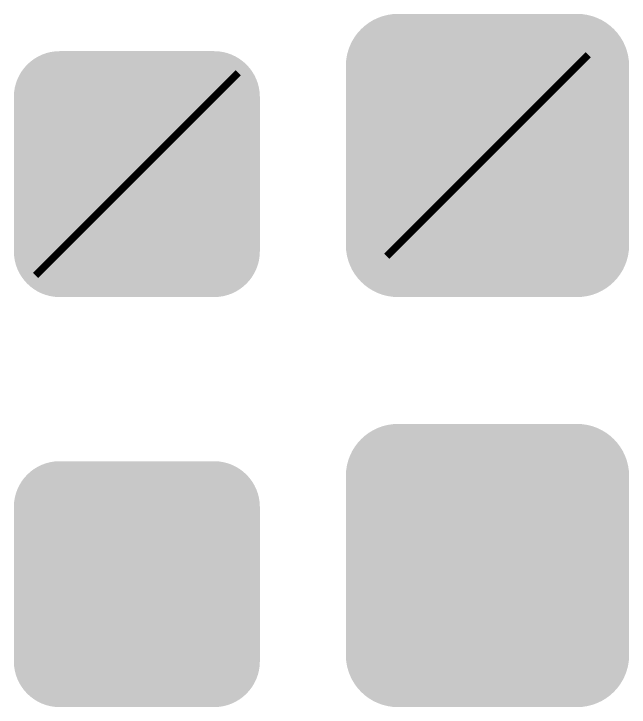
# Model space of a CAD drawing. Header units: millimetres. Extents: x 5277 to 6029, y 2052 to 2709.
# Drawn here: x 5871 to 5887.5, y 2535.63 to 2554.23 of the extents above; entities that cross this region are included whole.
import ezdxf

# ---------------------------------------------------------------- set-up
doc = ezdxf.new("R2010")
doc.units = ezdxf.units.MM
doc.layers.add('PublicTransportStops', color=7, linetype='CONTINUOUS', true_color=0x000000)

# ---------------------------------------------------------------- blocks, each defined once
blk = doc.blocks.new('602031104_ликв_мз')
at = {"layer": 'PublicTransportStops', "linetype": 'Continuous'}
h = blk.add_hatch(color=256, dxfattribs=at)
edge = h.paths.add_edge_path()
edge.add_spline(control_points=[(0, 0), (0, 0.675), (0.55, 1.225), (1.225, 1.225)], knot_values=[-1, -1, -1, -1, 0, 0, 0, 0], degree=3, periodic=0)
edge.add_line((1.225, 1.225), (5.372, 1.225))
edge.add_spline(control_points=[(5.372, 1.225), (6.047, 1.225), (6.598, 0.675), (6.598, 0)], knot_values=[-1, -1, -1, -1, 0, 0, 0, 0], degree=3, periodic=0)
edge.add_line((6.598, 0), (6.598, -4.147))
edge.add_spline(control_points=[(6.598, -4.147), (6.598, -4.822), (6.047, -5.372), (5.372, -5.372)], knot_values=[-1, -1, -1, -1, 0, 0, 0, 0], degree=3, periodic=0)
edge.add_line((5.372, -5.372), (1.225, -5.372))
edge.add_spline(control_points=[(1.225, -5.372), (0.55, -5.372), (0, -4.822), (0, -4.147)], knot_values=[-1, -1, -1, -1, 0, 0, 0, 0], degree=3, periodic=0)
edge.add_line((0, -4.147), (0, 0))
edge = h.paths.add_edge_path(flags=16)
edge.add_spline(control_points=[(0.313, -4.147), (0.313, -4.652), (0.72, -5.059), (1.225, -5.059)], knot_values=[-1, -1, -1, -1, 0, 0, 0, 0], degree=3, periodic=0)
edge.add_line((1.225, -5.059), (5.372, -5.059))
edge.add_spline(control_points=[(5.372, -5.059), (5.878, -5.059), (6.285, -4.652), (6.285, -4.147)], knot_values=[-1, -1, -1, -1, 0, 0, 0, 0], degree=3, periodic=0)
edge.add_line((6.285, -4.147), (6.285, 0))
edge.add_spline(control_points=[(6.285, 0), (6.285, 0.505), (5.878, 0.912), (5.372, 0.912)], knot_values=[-1, -1, -1, -1, 0, 0, 0, 0], degree=3, periodic=0)
edge.add_line((5.372, 0.912), (1.225, 0.912))
edge.add_spline(control_points=[(1.225, 0.912), (0.72, 0.912), (0.313, 0.505), (0.313, 0)], knot_values=[-1, -1, -1, -1, 0, 0, 0, 0], degree=3, periodic=0)
edge.add_line((0.313, 0), (0.313, -4.147))
at = {"layer": 'PublicTransportStops', "linetype": 'Continuous', "true_color": 0xffffff}
h = blk.add_hatch(color=7, dxfattribs=at)
edge = h.paths.add_edge_path()
edge.add_line((0.313, 0), (0.313, -4.147))
edge.add_spline(control_points=[(0.313, -4.147), (0.313, -4.652), (0.72, -5.059), (1.225, -5.059)], knot_values=[-1, -1, -1, -1, 0, 0, 0, 0], degree=3, periodic=0)
edge.add_line((1.225, -5.059), (5.372, -5.059))
edge.add_spline(control_points=[(5.372, -5.059), (5.878, -5.059), (6.285, -4.652), (6.285, -4.147)], knot_values=[-1, -1, -1, -1, 0, 0, 0, 0], degree=3, periodic=0)
edge.add_line((6.285, -4.147), (6.285, 0))
edge.add_spline(control_points=[(6.285, 0), (6.285, 0.505), (5.878, 0.912), (5.372, 0.912)], knot_values=[-1, -1, -1, -1, 0, 0, 0, 0], degree=3, periodic=0)
edge.add_line((5.372, 0.912), (1.225, 0.912))
edge.add_spline(control_points=[(1.225, 0.912), (0.72, 0.912), (0.313, 0.505), (0.313, 0)], knot_values=[-1, -1, -1, -1, 0, 0, 0, 0], degree=3, periodic=0)
at = {"layer": 'PublicTransportStops', "linetype": 'Continuous'}
h = blk.add_hatch(color=256, dxfattribs=at)
h.paths.add_polyline_path([(1.082, -1.153), (1.924, -0.648), (3.21, 0.126), (4.637, -0.594), (4.61, -2.183), (2.463, -3.469), (1.049, -2.749)])
h.paths.add_polyline_path([(1.89, -0.897), (2.523, -1.961), (3.277, -1.503), (2.644, -0.446)], flags=16)
h.paths.add_polyline_path([(2.88, -0.305), (3.513, -1.362), (4.449, -0.803), (3.25, -0.083)], flags=16)
h.paths.add_polyline_path([(1.284, -1.261), (1.358, -2.661), (2.288, -2.096), (1.655, -1.039)], flags=16)
h.paths.add_polyline_path([(2.193, -4.102), (5.485, -2.123), (5.613, -2.331), (2.321, -4.311)])
at = {"layer": 'PublicTransportStops', "color": 1, "linetype": 'Continuous', "true_color": 0xff0000, "const_width": 0.2}
blk.add_lwpolyline([(0.58, -4.793), (6.018, 0.646)], dxfattribs=at)
blk = doc.blocks.new('602031104_ликв_рз')
at = {"layer": 'PublicTransportStops', "linetype": 'Continuous'}
h = blk.add_hatch(color=256, dxfattribs=at)
edge = h.paths.add_edge_path()
edge.add_spline(control_points=[(-0.095, -0.169), (-0.095, 0.599), (0.531, 1.225), (1.3, 1.225)], knot_values=[-1, -1, -1, -1, 0, 0, 0, 0], degree=3, periodic=0)
edge.add_line((1.3, 1.225), (6.108, 1.225))
edge.add_spline(control_points=[(6.108, 1.225), (6.877, 1.225), (7.503, 0.599), (7.503, -0.169)], knot_values=[-1, -1, -1, -1, 0, 0, 0, 0], degree=3, periodic=0)
edge.add_line((7.503, -0.169), (7.503, -4.978))
edge.add_spline(control_points=[(7.503, -4.978), (7.503, -5.747), (6.877, -6.372), (6.108, -6.372)], knot_values=[-1, -1, -1, -1, 0, 0, 0, 0], degree=3, periodic=0)
edge.add_line((6.108, -6.372), (1.3, -6.372))
edge.add_spline(control_points=[(1.3, -6.372), (0.531, -6.372), (-0.095, -5.747), (-0.095, -4.978)], knot_values=[-1, -1, -1, -1, 0, 0, 0, 0], degree=3, periodic=0)
edge.add_line((-0.095, -4.978), (-0.095, -0.169))
edge = h.paths.add_edge_path(flags=16)
edge.add_spline(control_points=[(0.218, -4.978), (0.218, -5.577), (0.701, -6.059), (1.3, -6.059)], knot_values=[-1, -1, -1, -1, 0, 0, 0, 0], degree=3, periodic=0)
edge.add_line((1.3, -6.059), (6.108, -6.059))
edge.add_spline(control_points=[(6.108, -6.059), (6.707, -6.059), (7.19, -5.577), (7.19, -4.978)], knot_values=[-1, -1, -1, -1, 0, 0, 0, 0], degree=3, periodic=0)
edge.add_line((7.19, -4.978), (7.19, -0.169))
edge.add_spline(control_points=[(7.19, -0.169), (7.19, 0.43), (6.707, 0.912), (6.108, 0.912)], knot_values=[-1, -1, -1, -1, 0, 0, 0, 0], degree=3, periodic=0)
edge.add_line((6.108, 0.912), (1.3, 0.912))
edge.add_spline(control_points=[(1.3, 0.912), (0.701, 0.912), (0.218, 0.43), (0.218, -0.169)], knot_values=[-1, -1, -1, -1, 0, 0, 0, 0], degree=3, periodic=0)
edge.add_line((0.218, -0.169), (0.218, -4.978))
at = {"layer": 'PublicTransportStops', "linetype": 'Continuous', "true_color": 0xffffff}
h = blk.add_hatch(color=7, dxfattribs=at)
edge = h.paths.add_edge_path()
edge.add_spline(control_points=[(0.218, -4.978), (0.218, -5.577), (0.701, -6.059), (1.3, -6.059)], knot_values=[-1, -1, -1, -1, 0, 0, 0, 0], degree=3, periodic=0)
edge.add_line((1.3, -6.059), (6.108, -6.059))
edge.add_spline(control_points=[(6.108, -6.059), (6.707, -6.059), (7.19, -5.577), (7.19, -4.978)], knot_values=[-1, -1, -1, -1, 0, 0, 0, 0], degree=3, periodic=0)
edge.add_line((7.19, -4.978), (7.19, -0.169))
edge.add_spline(control_points=[(7.19, -0.169), (7.19, 0.43), (6.707, 0.912), (6.108, 0.912)], knot_values=[-1, -1, -1, -1, 0, 0, 0, 0], degree=3, periodic=0)
edge.add_line((6.108, 0.912), (1.3, 0.912))
edge.add_spline(control_points=[(1.3, 0.912), (0.701, 0.912), (0.218, 0.43), (0.218, -0.169)], knot_values=[-1, -1, -1, -1, 0, 0, 0, 0], degree=3, periodic=0)
edge.add_line((0.218, -0.169), (0.218, -4.978))
at = {"layer": 'PublicTransportStops', "linetype": 'Continuous'}
h = blk.add_hatch(color=256, dxfattribs=at)
edge = h.paths.add_edge_path()
edge.add_line((0.426, -0.513), (0.426, -4.634))
edge.add_spline(control_points=[(0.426, -4.634), (0.426, -5.305), (0.973, -5.852), (1.644, -5.852)], knot_values=[0, 0, 0, 0, 1, 1, 1, 1], degree=3, periodic=0)
edge.add_line((1.644, -5.852), (5.765, -5.852))
edge.add_spline(control_points=[(5.765, -5.852), (6.435, -5.852), (6.983, -5.305), (6.983, -4.634)], knot_values=[0, 0, 0, 0, 1, 1, 1, 1], degree=3, periodic=0)
edge.add_line((6.983, -4.634), (6.983, -0.513))
edge.add_spline(control_points=[(6.983, -0.513), (6.983, 0.158), (6.435, 0.705), (5.765, 0.705)], knot_values=[0, 0, 0, 0, 1, 1, 1, 1], degree=3, periodic=0)
edge.add_line((5.765, 0.705), (1.644, 0.705))
edge.add_spline(control_points=[(1.644, 0.705), (0.973, 0.705), (0.426, 0.158), (0.426, -0.513)], knot_values=[0, 0, 0, 0, 1, 1, 1, 1], degree=3, periodic=0)
edge = h.paths.add_edge_path(flags=16)
edge.add_spline(control_points=[(0.737, -4.634), (0.737, -5.136), (1.142, -5.541), (1.644, -5.541)], knot_values=[-1, -1, -1, -1, 0, 0, 0, 0], degree=3, periodic=0)
edge.add_line((1.644, -5.541), (5.765, -5.541))
edge.add_spline(control_points=[(5.765, -5.541), (6.267, -5.541), (6.671, -5.136), (6.671, -4.634)], knot_values=[-1, -1, -1, -1, 0, 0, 0, 0], degree=3, periodic=0)
edge.add_line((6.671, -4.634), (6.671, -0.513))
edge.add_spline(control_points=[(6.671, -0.513), (6.671, -0.011), (6.267, 0.394), (5.765, 0.394)], knot_values=[-1, -1, -1, -1, 0, 0, 0, 0], degree=3, periodic=0)
edge.add_line((5.765, 0.394), (1.644, 0.394))
edge.add_spline(control_points=[(1.644, 0.394), (1.142, 0.394), (0.737, -0.011), (0.737, -0.513)], knot_values=[-1, -1, -1, -1, 0, 0, 0, 0], degree=3, periodic=0)
edge.add_line((0.737, -0.513), (0.737, -4.634))
h = blk.add_hatch(color=256, dxfattribs=at)
h.paths.add_polyline_path([(1.469, -1.666), (2.311, -1.161), (3.596, -0.387), (5.024, -1.107), (4.997, -2.696), (2.849, -3.982), (1.435, -3.262)])
h.paths.add_polyline_path([(2.277, -1.41), (2.91, -2.474), (3.664, -2.016), (3.031, -0.959)], flags=16)
h.paths.add_polyline_path([(3.267, -0.818), (3.899, -1.875), (4.835, -1.316), (3.637, -0.596)], flags=16)
h.paths.add_polyline_path([(1.671, -1.774), (1.745, -3.174), (2.674, -2.609), (2.041, -1.552)], flags=16)
h.paths.add_polyline_path([(2.58, -4.615), (5.872, -2.636), (6, -2.844), (2.708, -4.823)])
at = {"layer": 'PublicTransportStops', "color": 1, "linetype": 'Continuous', "true_color": 0xff0000, "const_width": 0.2}
blk.add_lwpolyline([(1.002, -5.276), (6.406, 0.129)], dxfattribs=at)
blk = doc.blocks.new('602031105_сущ_мз')
at = {"layer": 'PublicTransportStops', "linetype": 'Continuous'}
h = blk.add_hatch(color=256, dxfattribs=at)
edge = h.paths.add_edge_path()
edge.add_spline(control_points=[(0, 0), (0, 0.675), (0.55, 1.225), (1.225, 1.225)], knot_values=[-1, -1, -1, -1, 0, 0, 0, 0], degree=3, periodic=0)
edge.add_line((1.225, 1.225), (5.372, 1.225))
edge.add_spline(control_points=[(5.372, 1.225), (6.047, 1.225), (6.598, 0.675), (6.598, 0)], knot_values=[-1, -1, -1, -1, 0, 0, 0, 0], degree=3, periodic=0)
edge.add_line((6.598, 0), (6.598, -4.147))
edge.add_spline(control_points=[(6.598, -4.147), (6.598, -4.822), (6.047, -5.372), (5.372, -5.372)], knot_values=[-1, -1, -1, -1, 0, 0, 0, 0], degree=3, periodic=0)
edge.add_line((5.372, -5.372), (1.225, -5.372))
edge.add_spline(control_points=[(1.225, -5.372), (0.55, -5.372), (0, -4.822), (0, -4.147)], knot_values=[-1, -1, -1, -1, 0, 0, 0, 0], degree=3, periodic=0)
edge.add_line((0, -4.147), (0, 0))
edge = h.paths.add_edge_path(flags=16)
edge.add_spline(control_points=[(0.313, -4.147), (0.313, -4.652), (0.72, -5.059), (1.225, -5.059)], knot_values=[-1, -1, -1, -1, 0, 0, 0, 0], degree=3, periodic=0)
edge.add_line((1.225, -5.059), (5.372, -5.059))
edge.add_spline(control_points=[(5.372, -5.059), (5.878, -5.059), (6.285, -4.652), (6.285, -4.147)], knot_values=[-1, -1, -1, -1, 0, 0, 0, 0], degree=3, periodic=0)
edge.add_line((6.285, -4.147), (6.285, 0))
edge.add_spline(control_points=[(6.285, 0), (6.285, 0.505), (5.878, 0.912), (5.372, 0.912)], knot_values=[-1, -1, -1, -1, 0, 0, 0, 0], degree=3, periodic=0)
edge.add_line((5.372, 0.912), (1.225, 0.912))
edge.add_spline(control_points=[(1.225, 0.912), (0.72, 0.912), (0.313, 0.505), (0.313, 0)], knot_values=[-1, -1, -1, -1, 0, 0, 0, 0], degree=3, periodic=0)
edge.add_line((0.313, 0), (0.313, -4.147))
at = {"layer": 'PublicTransportStops', "linetype": 'Continuous', "true_color": 0xffffff}
h = blk.add_hatch(color=7, dxfattribs=at)
edge = h.paths.add_edge_path()
edge.add_line((0.313, 0), (0.313, -4.147))
edge.add_spline(control_points=[(0.313, -4.147), (0.313, -4.652), (0.72, -5.059), (1.225, -5.059)], knot_values=[-1, -1, -1, -1, 0, 0, 0, 0], degree=3, periodic=0)
edge.add_line((1.225, -5.059), (5.372, -5.059))
edge.add_spline(control_points=[(5.372, -5.059), (5.878, -5.059), (6.285, -4.652), (6.285, -4.147)], knot_values=[-1, -1, -1, -1, 0, 0, 0, 0], degree=3, periodic=0)
edge.add_line((6.285, -4.147), (6.285, 0))
edge.add_spline(control_points=[(6.285, 0), (6.285, 0.505), (5.878, 0.912), (5.372, 0.912)], knot_values=[-1, -1, -1, -1, 0, 0, 0, 0], degree=3, periodic=0)
edge.add_line((5.372, 0.912), (1.225, 0.912))
edge.add_spline(control_points=[(1.225, 0.912), (0.72, 0.912), (0.313, 0.505), (0.313, 0)], knot_values=[-1, -1, -1, -1, 0, 0, 0, 0], degree=3, periodic=0)
at = {"layer": 'PublicTransportStops', "linetype": 'Continuous'}
h = blk.add_hatch(color=256, dxfattribs=at)
h.paths.add_polyline_path([(5.56, 0.585), (5.607, 0.42), (3.636, -0.161), (3.698, -0.232), (3.773, -0.35), (3.785, -0.397), (3.793, -0.444), (3.801, -0.511), (3.801, -0.53), (3.801, -0.621), (3.749, -0.813), (3.698, -0.915), (3.612, -1.092), (3.522, -1.277), (3.518, -1.284), (3.514, -1.304), (3.51, -1.387), (3.51, -1.449), (3.51, -1.457), (4.35, -1.457), (4.35, -1.826), (4.562, -1.826), (5.434, -3.209), (4.578, -4.583), (2.018, -4.583), (1.162, -3.209), (2.033, -1.826), (2.245, -1.826), (2.245, -1.457), (3.329, -1.457), (3.329, -1.445), (3.329, -1.434), (3.329, -1.367), (3.337, -1.273), (3.345, -1.245), (3.353, -1.214), (3.376, -1.147), (3.392, -1.112), (3.408, -1.076), (3.445, -1), (3.467, -0.958), (3.488, -0.917), (3.522, -0.856), (3.533, -0.837), (3.577, -0.742), (3.62, -0.593), (3.62, -0.538), (3.62, -0.503), (3.616, -0.452), (3.612, -0.436), (3.608, -0.417), (3.553, -0.338), (3.502, -0.279), (3.494, -0.271), (3.479, -0.254), (3.471, -0.244), (3.463, -0.234), (3.451, -0.22), (3.447, -0.216), (1.052, -0.923), (1.004, -0.75)])
h.paths.add_polyline_path([(2.143, -2.031), (1.476, -3.287), (2.591, -3.287), (2.591, -2.031)], flags=16)
h.paths.add_polyline_path([(4.044, -2.031), (4.044, -3.287), (5.159, -3.287), (4.492, -2.031)], flags=16)
h.paths.add_polyline_path([(2.866, -2.031), (2.866, -3.287), (3.769, -3.287), (3.769, -2.031)], flags=16)
blk = doc.blocks.new('602031105_сущ_рз')
at = {"layer": 'PublicTransportStops', "linetype": 'Continuous'}
h = blk.add_hatch(color=256, dxfattribs=at)
edge = h.paths.add_edge_path()
edge.add_spline(control_points=[(-0.095, -0.169), (-0.095, 0.599), (0.531, 1.225), (1.3, 1.225)], knot_values=[-1, -1, -1, -1, 0, 0, 0, 0], degree=3, periodic=0)
edge.add_line((1.3, 1.225), (6.108, 1.225))
edge.add_spline(control_points=[(6.108, 1.225), (6.877, 1.225), (7.503, 0.599), (7.503, -0.169)], knot_values=[-1, -1, -1, -1, 0, 0, 0, 0], degree=3, periodic=0)
edge.add_line((7.503, -0.169), (7.503, -4.978))
edge.add_spline(control_points=[(7.503, -4.978), (7.503, -5.747), (6.877, -6.372), (6.108, -6.372)], knot_values=[-1, -1, -1, -1, 0, 0, 0, 0], degree=3, periodic=0)
edge.add_line((6.108, -6.372), (1.3, -6.372))
edge.add_spline(control_points=[(1.3, -6.372), (0.531, -6.372), (-0.095, -5.747), (-0.095, -4.978)], knot_values=[-1, -1, -1, -1, 0, 0, 0, 0], degree=3, periodic=0)
edge.add_line((-0.095, -4.978), (-0.095, -0.169))
edge = h.paths.add_edge_path(flags=16)
edge.add_spline(control_points=[(0.218, -4.978), (0.218, -5.577), (0.701, -6.059), (1.3, -6.059)], knot_values=[-1, -1, -1, -1, 0, 0, 0, 0], degree=3, periodic=0)
edge.add_line((1.3, -6.059), (6.108, -6.059))
edge.add_spline(control_points=[(6.108, -6.059), (6.707, -6.059), (7.19, -5.577), (7.19, -4.978)], knot_values=[-1, -1, -1, -1, 0, 0, 0, 0], degree=3, periodic=0)
edge.add_line((7.19, -4.978), (7.19, -0.169))
edge.add_spline(control_points=[(7.19, -0.169), (7.19, 0.43), (6.707, 0.912), (6.108, 0.912)], knot_values=[-1, -1, -1, -1, 0, 0, 0, 0], degree=3, periodic=0)
edge.add_line((6.108, 0.912), (1.3, 0.912))
edge.add_spline(control_points=[(1.3, 0.912), (0.701, 0.912), (0.218, 0.43), (0.218, -0.169)], knot_values=[-1, -1, -1, -1, 0, 0, 0, 0], degree=3, periodic=0)
edge.add_line((0.218, -0.169), (0.218, -4.978))
at = {"layer": 'PublicTransportStops', "linetype": 'Continuous', "true_color": 0xffffff}
h = blk.add_hatch(color=7, dxfattribs=at)
edge = h.paths.add_edge_path()
edge.add_spline(control_points=[(0.218, -4.978), (0.218, -5.577), (0.701, -6.059), (1.3, -6.059)], knot_values=[-1, -1, -1, -1, 0, 0, 0, 0], degree=3, periodic=0)
edge.add_line((1.3, -6.059), (6.108, -6.059))
edge.add_spline(control_points=[(6.108, -6.059), (6.707, -6.059), (7.19, -5.577), (7.19, -4.978)], knot_values=[-1, -1, -1, -1, 0, 0, 0, 0], degree=3, periodic=0)
edge.add_line((7.19, -4.978), (7.19, -0.169))
edge.add_spline(control_points=[(7.19, -0.169), (7.19, 0.43), (6.707, 0.912), (6.108, 0.912)], knot_values=[-1, -1, -1, -1, 0, 0, 0, 0], degree=3, periodic=0)
edge.add_line((6.108, 0.912), (1.3, 0.912))
edge.add_spline(control_points=[(1.3, 0.912), (0.701, 0.912), (0.218, 0.43), (0.218, -0.169)], knot_values=[-1, -1, -1, -1, 0, 0, 0, 0], degree=3, periodic=0)
edge.add_line((0.218, -0.169), (0.218, -4.978))
at = {"layer": 'PublicTransportStops', "linetype": 'Continuous'}
h = blk.add_hatch(color=256, dxfattribs=at)
edge = h.paths.add_edge_path()
edge.add_line((0.426, -0.513), (0.426, -4.634))
edge.add_spline(control_points=[(0.426, -4.634), (0.426, -5.305), (0.973, -5.852), (1.644, -5.852)], knot_values=[0, 0, 0, 0, 1, 1, 1, 1], degree=3, periodic=0)
edge.add_line((1.644, -5.852), (5.765, -5.852))
edge.add_spline(control_points=[(5.765, -5.852), (6.435, -5.852), (6.983, -5.305), (6.983, -4.634)], knot_values=[0, 0, 0, 0, 1, 1, 1, 1], degree=3, periodic=0)
edge.add_line((6.983, -4.634), (6.983, -0.513))
edge.add_spline(control_points=[(6.983, -0.513), (6.983, 0.158), (6.435, 0.705), (5.765, 0.705)], knot_values=[0, 0, 0, 0, 1, 1, 1, 1], degree=3, periodic=0)
edge.add_line((5.765, 0.705), (1.644, 0.705))
edge.add_spline(control_points=[(1.644, 0.705), (0.973, 0.705), (0.426, 0.158), (0.426, -0.513)], knot_values=[0, 0, 0, 0, 1, 1, 1, 1], degree=3, periodic=0)
edge = h.paths.add_edge_path(flags=16)
edge.add_spline(control_points=[(0.737, -4.634), (0.737, -5.136), (1.142, -5.541), (1.644, -5.541)], knot_values=[-1, -1, -1, -1, 0, 0, 0, 0], degree=3, periodic=0)
edge.add_line((1.644, -5.541), (5.765, -5.541))
edge.add_spline(control_points=[(5.765, -5.541), (6.267, -5.541), (6.671, -5.136), (6.671, -4.634)], knot_values=[-1, -1, -1, -1, 0, 0, 0, 0], degree=3, periodic=0)
edge.add_line((6.671, -4.634), (6.671, -0.513))
edge.add_spline(control_points=[(6.671, -0.513), (6.671, -0.011), (6.267, 0.394), (5.765, 0.394)], knot_values=[-1, -1, -1, -1, 0, 0, 0, 0], degree=3, periodic=0)
edge.add_line((5.765, 0.394), (1.644, 0.394))
edge.add_spline(control_points=[(1.644, 0.394), (1.142, 0.394), (0.737, -0.011), (0.737, -0.513)], knot_values=[-1, -1, -1, -1, 0, 0, 0, 0], degree=3, periodic=0)
edge.add_line((0.737, -0.513), (0.737, -4.634))
h = blk.add_hatch(color=256, dxfattribs=at)
h.paths.add_polyline_path([(5.946, 0.072), (5.994, -0.093), (4.022, -0.674), (4.085, -0.745), (4.16, -0.863), (4.171, -0.91), (4.179, -0.957), (4.187, -1.024), (4.187, -1.043), (4.187, -1.134), (4.136, -1.326), (4.085, -1.428), (3.999, -1.605), (3.908, -1.79), (3.904, -1.797), (3.9, -1.817), (3.897, -1.899), (3.897, -1.962), (3.897, -1.97), (4.737, -1.97), (4.737, -2.339), (4.949, -2.339), (5.821, -3.722), (4.965, -5.096), (2.404, -5.096), (1.548, -3.722), (2.42, -2.339), (2.632, -2.339), (2.632, -1.97), (3.716, -1.97), (3.716, -1.958), (3.716, -1.947), (3.716, -1.88), (3.724, -1.786), (3.732, -1.758), (3.739, -1.727), (3.763, -1.66), (3.779, -1.625), (3.794, -1.589), (3.832, -1.513), (3.853, -1.471), (3.875, -1.43), (3.908, -1.369), (3.92, -1.35), (3.963, -1.255), (4.007, -1.106), (4.007, -1.051), (4.007, -1.016), (4.003, -0.965), (3.999, -0.949), (3.995, -0.93), (3.94, -0.851), (3.889, -0.792), (3.881, -0.784), (3.865, -0.767), (3.857, -0.757), (3.849, -0.747), (3.838, -0.733), (3.834, -0.729), (1.438, -1.436), (1.391, -1.263)])
h.paths.add_polyline_path([(2.53, -2.544), (1.862, -3.8), (2.978, -3.8), (2.978, -2.544)], flags=16)
h.paths.add_polyline_path([(4.431, -2.544), (4.431, -3.8), (5.546, -3.8), (4.878, -2.544)], flags=16)
h.paths.add_polyline_path([(3.253, -2.544), (3.253, -3.8), (4.156, -3.8), (4.156, -2.544)], flags=16)

msp = doc.modelspace()

# ---------------------------------------------------------------- block references
at = {"layer": 'PublicTransportStops', "linetype": 'Continuous'}
for name, p in [('602031104_ликв_рз', (5880, 2553)), ('602031104_ликв_мз', (5871, 2552)), ('602031105_сущ_рз', (5880, 2542)), ('602031105_сущ_мз', (5871, 2541))]:
    msp.add_blockref(name, p, dxfattribs=at)

doc.saveas('drawing.dxf')
